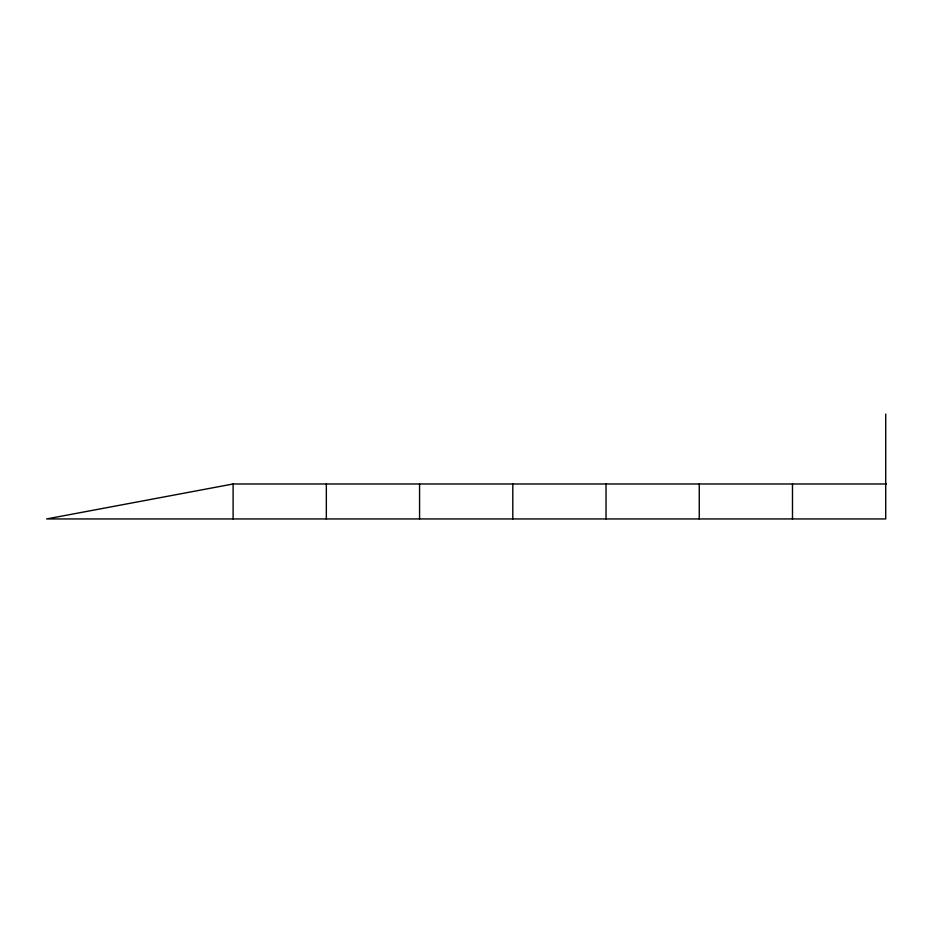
<?xml version="1.0" encoding="UTF-8"?>
<svg xmlns="http://www.w3.org/2000/svg" width="933" height="933" viewBox="0 0 933 933"><rect width="100%" height="100%" fill="white"/><g stroke="black" fill="none" stroke-linecap="round" stroke-linejoin="round"><path stroke-width="1.4" d="M886.35 483.982L233.11 483.982L46.65 518.946L885.72 518.946L885.72 414.054M792.49 483.982L792.49 518.946M699.26 483.982L699.26 518.946M606.03 483.982L606.03 518.946M512.8 483.982L512.8 518.946M419.57 483.982L419.57 518.946M326.34 483.982L326.34 518.946M233.11 483.982L233.11 518.946"/></g></svg>
